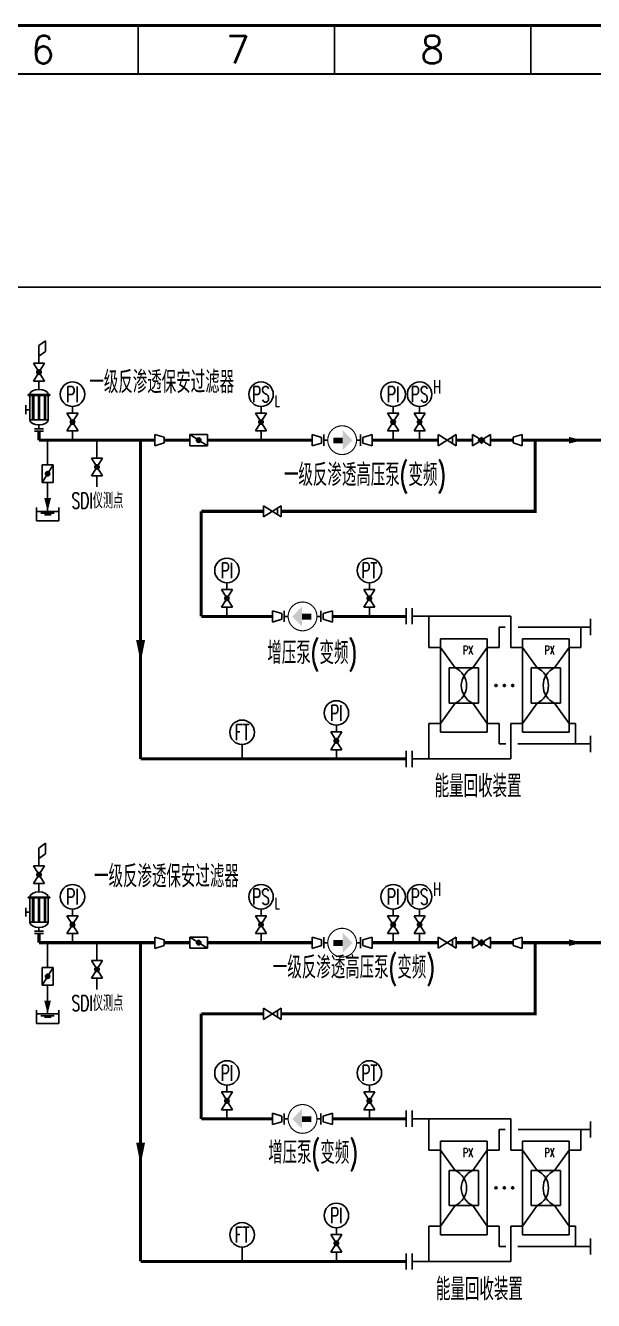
# Model space of a CAD drawing. Header units: millimetres. Extents: x 5704 to 6431, y 16369 to 16874.
# Drawn here: x 5954.3 to 6081.8, y 16587.8 to 16874.2 of the extents above; entities that cross this region are included whole.
import ezdxf
from ezdxf.enums import TextEntityAlignment as Align

# ---------------------------------------------------------------- set-up
doc = ezdxf.new("R2010")
doc.units = ezdxf.units.MM
for name, color, linetype in [('1', 1, 'Continuous'), ('NOTE', 40, 'Continuous'), ('修改', 7, 'Continuous'), ('手动蝶阀', 7, 'Continuous'), ('明细栏', 7, 'Continuous'), ('生产水', 1, 'Continuous')]:
    doc.layers.add(name, color=color, linetype=linetype)
doc.styles.add('HZ', font='geditxt.shx', dxfattribs={"width": 0.7, "bigfont": 'hztxt1.shx'})
doc.styles.add('样式 2', font='txt.shx', dxfattribs={"height": 2})

# ---------------------------------------------------------------- blocks, each defined once
blk = doc.blocks.new('DWG_HA_13')
at = {"layer": 'NOTE'}
blk.add_hatch(color=256, dxfattribs=at).paths.add_polyline_path([(188.43357, 24.03018), (188.43345, 24.03039), (188.43357, 24.0306), (188.43382, 24.0306), (188.43394, 24.03039), (188.43382, 24.03018)], flags=16)
blk = doc.blocks.new('DWG_HA_12')
at = {"layer": 'NOTE'}
blk.add_hatch(color=256, dxfattribs=at).paths.add_polyline_path([(188.4317, 24.03018), (188.43157, 24.03039), (188.4317, 24.0306), (188.43194, 24.0306), (188.43206, 24.03039), (188.43194, 24.03018)], flags=16)
blk = doc.blocks.new('DWG_HA_11')
at = {"layer": 'NOTE'}
blk.add_hatch(color=256, dxfattribs=at).paths.add_polyline_path([(188.42982, 24.03018), (188.4297, 24.03039), (188.42982, 24.0306), (188.43006, 24.0306), (188.43018, 24.03039), (188.43006, 24.03018)], flags=16)
blk = doc.blocks.new('A$C38862A56')
at = {"color": 0}
for p, q in [((0, 0), (4, 2.5)), ((0, 2.5), (0, 0)), ((0, 2.5), (4, 0)), ((3.17, 1.98), (3.17, 0.52)), ((4, 2.5), (4, 0))]:
    blk.add_line(p, q, dxfattribs=at)
blk = doc.blocks.new('A$C17911FE2')
h = blk.add_hatch(color=0)
edge = h.paths.add_edge_path()
edge.add_arc((1.25, 2), 0.5, 0, 360)
at = {"color": 0}
for p, q in [((0, 0), (2.5, 4)), ((0, 4), (0, 0)), ((0, 4), (2.5, 4)), ((2.5, 4), (2.5, 0)), ((0, 0), (2.5, 0))]:
    blk.add_line(p, q, dxfattribs=at)
blk.add_circle((1.25, 2), 0.5, dxfattribs=at)
blk = doc.blocks.new('A$C18D411D0')
at = {"color": 7}
blk.add_line((2.5, 8.61), (2.5, 2.14), dxfattribs=at)
at = {"color": 0}
for p, q in [((0, 3), (0, 0)), ((5, 3), (5, 0)), ((0, 2.14), (5, 2.14)), ((0, 0), (5, 0)), ((1, 1.75), (4, 1.75)), ((1.77, 1.39), (3.27, 1.39))]:
    blk.add_line(p, q, dxfattribs=at)
at = {"color": 7}
blk.add_lwpolyline([(2.5, 5.14, 1.5, 0, 0), (2.5, 2.14, 0, 0, 0)], format="xyseb", dxfattribs=at)
blk = doc.blocks.new('A$C73E33F1F')
at = {"color": 7}
for p, q in [((0, 0), (0, 2.56)), ((2.09, 1.92), (2.09, 0.64))]:
    blk.add_line(p, q, dxfattribs=at)
at = {"color": 0}
for p, q in [((2.09, 1.92), (0, 2.56)), ((2.09, 0.64), (0, 0))]:
    blk.add_line(p, q, dxfattribs=at)
blk = doc.blocks.new('A$C44DA49FD')
at = {"color": 0, "const_width": 0.25}
blk.add_lwpolyline([(7.34, 3.36, 1), (0.88, 3.36, 1), (7.34, 3.36, -1)], format="xyb", dxfattribs=at)
at = {"color": 7}
for points in [[(4.22, 3.96), (2.11, 3.96), (4.22, 2.64), (2.11, 2.64)], [(6.42, 3.3), (4.22, 5.62), (4.22, 1.1)]]:
    blk.add_solid(points, dxfattribs=at)
at = {"layer": '修改', "color": 0}
for p, q in [((0, 4.61), (0, 2.11)), ((0, 3.36), (0.91, 3.36)), ((8.26, 3.36), (7.34, 3.36)), ((8.26, 4.61), (8.26, 2.11))]:
    blk.add_line(p, q, dxfattribs=at)
blk = doc.blocks.new('A$C6BAB1CE6')
at = {"layer": '明细栏', "color": 7, "style": 'HZ', "width": 0.65}
blk.add_text('能量回收装置', height=5, dxfattribs=at).set_placement((-0.36, 0))

msp = doc.modelspace()

# ---------------------------------------------------------------- hatches: boundary and pattern name
h = msp.add_hatch(color=0)
edge = h.paths.add_edge_path()
edge.add_arc((5957.3, 16796.36), 0.5, 0, 360)
h = msp.add_hatch(color=0)
edge = h.paths.add_edge_path()
edge.add_arc((5964.83, 16785.15), 0.5, 0, 360)
h = msp.add_hatch(color=0)
edge = h.paths.add_edge_path()
edge.add_arc((6007.16, 16785.15), 0.5, 0, 360)
h = msp.add_hatch(color=0)
edge = h.paths.add_edge_path()
edge.add_arc((6036.82, 16785.15), 0.5, 0, 360)
h = msp.add_hatch(color=0)
edge = h.paths.add_edge_path()
edge.add_arc((6042.76, 16785.15), 0.5, 0, 360)
h = msp.add_hatch(color=0)
edge = h.paths.add_edge_path()
edge.add_arc((5999.5, 16745.56), 0.5, 0, 360)
h = msp.add_hatch(color=0)
edge = h.paths.add_edge_path()
edge.add_arc((6031.48, 16745.56), 0.5, 0, 360)
h = msp.add_hatch(color=0)
edge = h.paths.add_edge_path()
edge.add_arc((6024.07, 16713.54), 0.5, 0, 360)
h = msp.add_hatch(color=0)
edge = h.paths.add_edge_path()
edge.add_arc((5957.3, 16683.46), 0.5, 0, 360)
h = msp.add_hatch(color=0)
edge = h.paths.add_edge_path()
edge.add_arc((5964.83, 16672.25), 0.5, 0, 360)
h = msp.add_hatch(color=0)
edge = h.paths.add_edge_path()
edge.add_arc((6007.16, 16672.25), 0.5, 0, 360)
h = msp.add_hatch(color=0)
edge = h.paths.add_edge_path()
edge.add_arc((6036.82, 16672.25), 0.5, 0, 360)
h = msp.add_hatch(color=0)
edge = h.paths.add_edge_path()
edge.add_arc((6042.76, 16672.25), 0.5, 0, 360)
h = msp.add_hatch(color=0)
edge = h.paths.add_edge_path()
edge.add_arc((5999.5, 16632.66), 0.5, 0, 360)
h = msp.add_hatch(color=0)
edge = h.paths.add_edge_path()
edge.add_arc((6031.48, 16632.66), 0.5, 0, 360)
h = msp.add_hatch(color=0)
edge = h.paths.add_edge_path()
edge.add_arc((6024.07, 16600.65), 0.5, 0, 360)
at = {"layer": '1'}
h = msp.add_hatch(color=0, dxfattribs=at)
edge = h.paths.add_edge_path()
edge.add_arc((5970.33, 16775.07), 0.5, 0, 360)
h = msp.add_hatch(color=0, dxfattribs=at)
edge = h.paths.add_edge_path()
edge.add_arc((5970.33, 16662.18), 0.5, 0, 360)
at = {"layer": '生产水'}
for points in [[(6056.64, 16781.78), (6055.93, 16781.07), (6056.64, 16780.37), (6057.34, 16781.07)], [(6056.64, 16668.89), (6055.93, 16668.18), (6056.64, 16667.47), (6057.34, 16668.18)]]:
    msp.add_hatch(color=0, dxfattribs=at).paths.add_polyline_path(points)

# ---------------------------------------------------------------- linework, layer by layer
at = {"color": 7, "linetype": 'ByBlock', "lineweight": 50}
msp.add_line((5704.12, 16874.24), (6431.36, 16874.24), dxfattribs=at)
at = {"color": 7, "linetype": 'ByBlock', "lineweight": -3}
for p, q in [((5979.56, 16874.24), (5979.56, 16863.36)), ((6023.65, 16874.24), (6023.65, 16863.36)), ((6067.74, 16874.24), (6067.74, 16863.36))]:
    msp.add_line(p, q, dxfattribs=at)
at = {"color": 7, "linetype": 'ByBlock', "lineweight": 30}
msp.add_line((5715.01, 16863.36), (6420.47, 16863.36), dxfattribs=at)
at = {"color": 0}
for p, q in [((5938.67, 16815.43), (6265.1, 16815.43)), ((5958.8, 16803.4), (5958.8, 16801.03)), ((5956.05, 16798.36), (5958.55, 16794.36)), ((5956.05, 16798.36), (5958.55, 16798.36)), ((5956.05, 16794.36), (5958.55, 16794.36)), ((5957.3, 16792.48), (5957.3, 16794.36)), ((5954.36, 16788.93), (5954.36, 16786.93)), ((5964.83, 16788.65), (5964.83, 16787.15)), ((6007.16, 16788.65), (6007.16, 16787.15)), ((6036.82, 16788.65), (6036.82, 16787.15)), ((6042.76, 16788.65), (6042.76, 16787.15)), ((5954.36, 16787.93), (5955.24, 16787.93)), ((5955.24, 16785.66), (5959.37, 16785.66)), ((5963.58, 16787.15), (5966.08, 16783.15)), ((5963.58, 16787.15), (5966.08, 16787.15)), ((6005.91, 16787.15), (6008.41, 16783.15)), ((6005.91, 16787.15), (6008.41, 16787.15)), ((6035.57, 16787.15), (6038.07, 16783.15)), ((6035.57, 16787.15), (6038.07, 16787.15)), ((6041.51, 16787.15), (6044.01, 16783.15)), ((6041.51, 16787.15), (6044.01, 16787.15)), ((5956.3, 16783.63), (5958.3, 16783.63)), ((5956.3, 16783.13), (5958.3, 16783.13)), ((5957.3, 16783.63), (5957.3, 16784.51)), ((5963.58, 16783.15), (5966.08, 16783.15)), ((5964.83, 16783.15), (5964.83, 16781.07)), ((6005.91, 16783.15), (6008.41, 16783.15)), ((6007.16, 16783.15), (6007.16, 16781.07)), ((6035.57, 16783.15), (6038.07, 16783.15)), ((6036.82, 16783.15), (6036.82, 16781.07)), ((6041.51, 16783.15), (6044.01, 16783.15)), ((6042.76, 16783.15), (6042.76, 16781.07)), ((6054.64, 16782.32), (6054.64, 16779.82)), ((6058.64, 16782.32), (6058.64, 16779.82)), ((5999.5, 16749.06), (5999.5, 16747.56)), ((6031.48, 16749.06), (6031.48, 16747.56)), ((5998.25, 16747.56), (6000.75, 16743.56)), ((5998.25, 16747.56), (6000.75, 16747.56)), ((6030.23, 16747.56), (6032.73, 16743.56)), ((6030.23, 16747.56), (6032.73, 16747.56)), ((5998.25, 16743.56), (6000.75, 16743.56)), ((5999.5, 16743.56), (5999.5, 16741.49)), ((6030.23, 16743.56), (6032.73, 16743.56)), ((6031.48, 16743.56), (6031.48, 16741.49)), ((6039.77, 16739.72), (6039.77, 16743.36)), ((6041.09, 16739.72), (6041.09, 16743.36)), ((6063.22, 16741.54), (6041.09, 16741.54)), ((6044.83, 16741.54), (6044.83, 16734.49)), ((6063.22, 16741.54), (6063.22, 16734.49)), ((6081.14, 16737.27), (6081.14, 16740.91)), ((6062, 16739.09), (6060.59, 16739.09)), ((6060.59, 16734.49), (6060.59, 16739.09)), ((6081.14, 16739.09), (6064.86, 16739.09)), ((6078.97, 16734.49), (6078.97, 16739.09)), ((6078.97, 16734.49), (6078.97, 16739.09)), ((6044.83, 16734.49), (6047.46, 16734.49)), ((6047.46, 16736.46), (6047.46, 16715.46)), ((6057.96, 16736.46), (6047.46, 16736.46)), ((6050.74, 16729.9), (6047.46, 16734.49)), ((6054.68, 16729.9), (6057.96, 16734.49)), ((6057.96, 16715.46), (6057.96, 16736.46)), ((6060.59, 16734.49), (6057.96, 16734.49)), ((6063.22, 16734.49), (6065.84, 16734.49)), ((6065.84, 16736.46), (6065.84, 16715.46)), ((6076.34, 16736.46), (6065.84, 16736.46)), ((6069.12, 16729.9), (6065.84, 16734.49)), ((6073.06, 16729.9), (6076.34, 16734.49)), ((6076.34, 16715.46), (6076.34, 16736.46)), ((6078.97, 16734.49), (6076.34, 16734.49)), ((6078.97, 16734.49), (6076.34, 16734.49)), ((6049.43, 16729.9), (6049.43, 16722.02)), ((6055.99, 16729.9), (6049.43, 16729.9)), ((6055.99, 16722.02), (6055.99, 16729.9)), ((6067.81, 16729.9), (6067.81, 16722.02)), ((6074.37, 16729.9), (6067.81, 16729.9)), ((6074.37, 16722.02), (6074.37, 16729.9)), ((6059.79, 16726.2), (6059.67, 16725.99)), ((6059.67, 16725.99), (6059.79, 16725.77)), ((6060.03, 16726.2), (6059.79, 16726.2)), ((6059.79, 16725.77), (6060.03, 16725.77)), ((6060.15, 16725.99), (6060.03, 16726.2)), ((6060.03, 16725.77), (6060.15, 16725.99)), ((6061.66, 16726.2), (6061.54, 16725.99)), ((6061.54, 16725.99), (6061.66, 16725.77)), ((6061.91, 16726.2), (6061.66, 16726.2)), ((6061.66, 16725.77), (6061.91, 16725.77)), ((6062.03, 16725.99), (6061.91, 16726.2)), ((6061.91, 16725.77), (6062.03, 16725.99)), ((6063.54, 16726.2), (6063.42, 16725.99)), ((6063.42, 16725.99), (6063.54, 16725.77)), ((6063.78, 16726.2), (6063.54, 16726.2)), ((6063.54, 16725.77), (6063.78, 16725.77)), ((6063.91, 16725.99), (6063.78, 16726.2)), ((6063.78, 16725.77), (6063.91, 16725.99)), ((6050.74, 16722.02), (6047.46, 16717.43)), ((6049.43, 16722.02), (6055.99, 16722.02)), ((6054.68, 16722.02), (6057.96, 16717.43)), ((6069.12, 16722.02), (6065.84, 16717.43)), ((6067.81, 16722.02), (6074.37, 16722.02)), ((6073.06, 16722.02), (6076.34, 16717.43)), ((6024.07, 16717.04), (6024.07, 16715.54)), ((6044.83, 16717.43), (6044.83, 16709.47)), ((6044.83, 16717.43), (6047.46, 16717.43)), ((6060.59, 16717.43), (6057.96, 16717.43)), ((6060.59, 16712.83), (6060.59, 16717.43)), ((6063.22, 16717.43), (6063.22, 16709.47)), ((6063.22, 16717.43), (6065.84, 16717.43)), ((6077.77, 16717.43), (6076.34, 16717.43)), ((6077.77, 16717.43), (6076.34, 16717.43)), ((6077.77, 16712.83), (6077.77, 16717.43)), ((6077.77, 16712.83), (6077.77, 16717.43)), ((6022.82, 16715.54), (6025.32, 16711.54)), ((6022.82, 16715.54), (6025.32, 16715.54)), ((6047.46, 16715.46), (6057.96, 16715.46)), ((6065.84, 16715.46), (6076.34, 16715.46)), ((6081.14, 16711.01), (6081.14, 16714.65)), ((6002.91, 16712.7), (6002.91, 16709.47)), ((6022.82, 16711.54), (6025.32, 16711.54)), ((6024.07, 16711.54), (6024.07, 16709.47)), ((6039.77, 16707.65), (6039.77, 16711.29)), ((6041.09, 16707.65), (6041.09, 16711.29)), ((6062.08, 16712.83), (6060.59, 16712.83)), ((6081.14, 16712.83), (6064.78, 16712.83)), ((6063.22, 16709.47), (6041.09, 16709.47)), ((5958.8, 16690.51), (5958.8, 16688.13)), ((5956.05, 16685.46), (5958.55, 16681.46)), ((5956.05, 16685.46), (5958.55, 16685.46)), ((5956.05, 16681.46), (5958.55, 16681.46)), ((5957.3, 16679.59), (5957.3, 16681.46)), ((5954.36, 16676.04), (5954.36, 16674.04)), ((5954.36, 16675.04), (5955.24, 16675.04)), ((5963.58, 16674.25), (5966.08, 16670.25)), ((5963.58, 16674.25), (5966.08, 16674.25)), ((5964.83, 16675.75), (5964.83, 16674.25)), ((6005.91, 16674.25), (6008.41, 16670.25)), ((6005.91, 16674.25), (6008.41, 16674.25)), ((6007.16, 16675.75), (6007.16, 16674.25)), ((6035.57, 16674.25), (6038.07, 16670.25)), ((6035.57, 16674.25), (6038.07, 16674.25)), ((6036.82, 16675.75), (6036.82, 16674.25)), ((6041.51, 16674.25), (6044.01, 16670.25)), ((6041.51, 16674.25), (6044.01, 16674.25)), ((6042.76, 16675.75), (6042.76, 16674.25)), ((5955.24, 16672.77), (5959.37, 16672.77)), ((5957.3, 16670.74), (5957.3, 16671.62)), ((5956.3, 16670.74), (5958.3, 16670.74)), ((5956.3, 16670.24), (5958.3, 16670.24)), ((5963.58, 16670.25), (5966.08, 16670.25)), ((5964.83, 16670.25), (5964.83, 16668.18)), ((6005.91, 16670.25), (6008.41, 16670.25)), ((6007.16, 16670.25), (6007.16, 16668.18)), ((6035.57, 16670.25), (6038.07, 16670.25)), ((6036.82, 16670.25), (6036.82, 16668.18)), ((6041.51, 16670.25), (6044.01, 16670.25)), ((6042.76, 16670.25), (6042.76, 16668.18)), ((6054.64, 16669.43), (6054.64, 16666.93)), ((6058.64, 16669.43), (6058.64, 16666.93)), ((5998.25, 16634.66), (6000.75, 16630.66)), ((5998.25, 16634.66), (6000.75, 16634.66)), ((5999.5, 16636.16), (5999.5, 16634.66)), ((6030.23, 16634.66), (6032.73, 16630.66)), ((6030.23, 16634.66), (6032.73, 16634.66)), ((6031.48, 16636.16), (6031.48, 16634.66)), ((5998.25, 16630.66), (6000.75, 16630.66)), ((5999.5, 16630.66), (5999.5, 16628.59)), ((6030.23, 16630.66), (6032.73, 16630.66)), ((6031.48, 16630.66), (6031.48, 16628.59)), ((6039.77, 16626.83), (6039.77, 16630.46)), ((6041.09, 16626.83), (6041.09, 16630.46)), ((6063.22, 16628.64), (6041.09, 16628.64)), ((6044.83, 16628.64), (6044.83, 16621.6)), ((6063.22, 16628.64), (6063.22, 16621.6)), ((6062, 16626.19), (6060.59, 16626.19)), ((6060.59, 16621.6), (6060.59, 16626.19)), ((6081.14, 16626.19), (6064.86, 16626.19)), ((6078.97, 16621.6), (6078.97, 16626.19)), ((6078.97, 16621.6), (6078.97, 16626.19)), ((6081.14, 16624.38), (6081.14, 16628.01)), ((6047.46, 16623.57), (6047.46, 16602.56)), ((6057.96, 16623.57), (6047.46, 16623.57)), ((6057.96, 16602.56), (6057.96, 16623.57)), ((6065.84, 16623.57), (6065.84, 16602.56)), ((6076.34, 16623.57), (6065.84, 16623.57)), ((6076.34, 16602.56), (6076.34, 16623.57)), ((6044.83, 16621.6), (6047.46, 16621.6)), ((6050.74, 16617), (6047.46, 16621.6)), ((6054.68, 16617), (6057.96, 16621.6)), ((6060.59, 16621.6), (6057.96, 16621.6)), ((6063.22, 16621.6), (6065.84, 16621.6)), ((6069.12, 16617), (6065.84, 16621.6)), ((6073.06, 16617), (6076.34, 16621.6)), ((6078.97, 16621.6), (6076.34, 16621.6)), ((6078.97, 16621.6), (6076.34, 16621.6)), ((6049.43, 16617), (6049.43, 16609.13)), ((6055.99, 16617), (6049.43, 16617)), ((6055.99, 16609.13), (6055.99, 16617)), ((6067.81, 16617), (6067.81, 16609.13)), ((6074.37, 16617), (6067.81, 16617)), ((6074.37, 16609.13), (6074.37, 16617)), ((6059.79, 16613.3), (6059.67, 16613.09)), ((6059.67, 16613.09), (6059.79, 16612.88)), ((6060.03, 16613.3), (6059.79, 16613.3)), ((6059.79, 16612.88), (6060.03, 16612.88)), ((6060.15, 16613.09), (6060.03, 16613.3)), ((6060.03, 16612.88), (6060.15, 16613.09)), ((6061.66, 16613.3), (6061.54, 16613.09)), ((6061.54, 16613.09), (6061.66, 16612.88)), ((6061.91, 16613.3), (6061.66, 16613.3)), ((6061.66, 16612.88), (6061.91, 16612.88)), ((6062.03, 16613.09), (6061.91, 16613.3)), ((6061.91, 16612.88), (6062.03, 16613.09)), ((6063.54, 16613.3), (6063.42, 16613.09)), ((6063.42, 16613.09), (6063.54, 16612.88)), ((6063.78, 16613.3), (6063.54, 16613.3)), ((6063.54, 16612.88), (6063.78, 16612.88)), ((6063.91, 16613.09), (6063.78, 16613.3)), ((6063.78, 16612.88), (6063.91, 16613.09)), ((6050.74, 16609.13), (6047.46, 16604.53)), ((6049.43, 16609.13), (6055.99, 16609.13)), ((6054.68, 16609.13), (6057.96, 16604.53)), ((6069.12, 16609.13), (6065.84, 16604.53)), ((6067.81, 16609.13), (6074.37, 16609.13)), ((6073.06, 16609.13), (6076.34, 16604.53)), ((6022.82, 16602.65), (6025.32, 16598.65)), ((6022.82, 16602.65), (6025.32, 16602.65)), ((6024.07, 16604.15), (6024.07, 16602.65)), ((6044.83, 16604.53), (6044.83, 16596.57)), ((6044.83, 16604.53), (6047.46, 16604.53)), ((6047.46, 16602.56), (6057.96, 16602.56)), ((6060.59, 16604.53), (6057.96, 16604.53)), ((6060.59, 16599.94), (6060.59, 16604.53)), ((6063.22, 16604.53), (6063.22, 16596.57)), ((6063.22, 16604.53), (6065.84, 16604.53)), ((6065.84, 16602.56), (6076.34, 16602.56)), ((6077.77, 16604.53), (6076.34, 16604.53)), ((6077.77, 16604.53), (6076.34, 16604.53)), ((6077.77, 16599.94), (6077.77, 16604.53)), ((6077.77, 16599.94), (6077.77, 16604.53)), ((6002.91, 16599.8), (6002.91, 16596.57)), ((6062.08, 16599.94), (6060.59, 16599.94)), ((6081.14, 16599.94), (6064.78, 16599.94)), ((6081.14, 16598.12), (6081.14, 16601.75)), ((6022.82, 16598.65), (6025.32, 16598.65)), ((6024.07, 16598.65), (6024.07, 16596.57)), ((6039.77, 16594.76), (6039.77, 16598.39)), ((6041.09, 16594.76), (6041.09, 16598.39)), ((6063.22, 16596.57), (6041.09, 16596.57))]:
    msp.add_line(p, q, dxfattribs=at)
at = {"color": 7}
for p, q in [((5958.8, 16803.4), (5957.3, 16802.34)), ((5957.3, 16802.34), (5957.3, 16798.36)), ((5958.8, 16801.03), (5957.3, 16799.97)), ((5959.24, 16781.07), (5959.24, 16775.54)), ((5958.8, 16690.51), (5957.3, 16689.45)), ((5957.3, 16689.45), (5957.3, 16685.46)), ((5958.8, 16688.13), (5957.3, 16687.08)), ((6063.74, 16668.86), (6063.74, 16667.58)), ((6065.82, 16666.9), (6065.82, 16669.46)), ((5959.24, 16668.18), (5959.24, 16662.64))]:
    msp.add_line(p, q, dxfattribs=at)
at = {"color": 0, "linetype": 'Continuous'}
for p, q in [((5954.87, 16791.33), (5954.87, 16791.13)), ((5954.87, 16791.33), (5959.75, 16791.33)), ((5954.87, 16791.13), (5959.75, 16791.13)), ((5955.24, 16785.66), (5955.24, 16791.13)), ((5955.87, 16791.13), (5955.87, 16785.66)), ((5956.12, 16791.13), (5956.12, 16785.66)), ((5957.17, 16791.13), (5957.17, 16785.66)), ((5957.42, 16791.13), (5957.42, 16785.66)), ((5958.54, 16791.13), (5958.54, 16785.66)), ((5958.78, 16791.13), (5958.78, 16785.66)), ((5959.37, 16785.66), (5959.37, 16791.13)), ((5959.75, 16791.33), (5959.75, 16791.13)), ((5954.87, 16678.44), (5954.87, 16678.24)), ((5954.87, 16678.44), (5959.75, 16678.44)), ((5954.87, 16678.24), (5959.75, 16678.24)), ((5955.24, 16672.77), (5955.24, 16678.24)), ((5955.87, 16678.24), (5955.87, 16672.77)), ((5956.12, 16678.24), (5956.12, 16672.77)), ((5957.17, 16678.24), (5957.17, 16672.77)), ((5957.42, 16678.24), (5957.42, 16672.77)), ((5958.54, 16678.24), (5958.54, 16672.77)), ((5958.78, 16678.24), (5958.78, 16672.77)), ((5959.37, 16672.77), (5959.37, 16678.24)), ((5959.75, 16678.44), (5959.75, 16678.24)), ((6063.74, 16668.86), (6065.82, 16669.46))]:
    msp.add_line(p, q, dxfattribs=at)
at = {"color": 3, "linetype": 'Continuous'}
for p, q in [((5983.32, 16779.79), (5983.32, 16782.35)), ((5985.41, 16781.75), (5983.32, 16782.35)), ((5985.41, 16780.47), (5983.32, 16779.79)), ((5985.41, 16781.75), (5985.41, 16780.47)), ((6063.74, 16781.75), (6065.82, 16782.35)), ((6063.74, 16781.75), (6063.74, 16780.47)), ((6063.74, 16780.47), (6065.82, 16779.79)), ((6065.82, 16779.79), (6065.82, 16782.35)), ((5983.32, 16666.9), (5983.32, 16669.46)), ((5985.41, 16668.86), (5983.32, 16669.46)), ((5985.41, 16668.86), (5985.41, 16667.58)), ((5985.41, 16667.58), (5983.32, 16666.9))]:
    msp.add_line(p, q, dxfattribs=at)
at = {"color": 7, "linetype": 'Continuous'}
msp.add_line((6063.74, 16667.58), (6065.82, 16666.9), dxfattribs=at)
at = {"color": 3, "linetype": 'Continuous', "const_width": 0.7}
for points in [[(5957.3, 16781.07), (5957.3, 16783.13)], [(5957.3, 16781.07), (5983.32, 16781.07)], [(5980.12, 16709.47), (5980.12, 16781.07)], [(5985.41, 16781.07), (5991.16, 16781.07)], [(5995.16, 16781.07), (6018.67, 16781.07)], [(6011.69, 16765.1), (6068.69, 16765.1), (6068.69, 16781.07)], [(6032.11, 16781.07), (6046.95, 16781.07)], [(6050.95, 16781.07), (6054.64, 16781.07)], [(6058.64, 16781.07), (6063.74, 16781.07)], [(6065.82, 16781.07), (6119.66, 16781.07)], [(5993.73, 16765.1), (6007.69, 16765.1)], [(5993.73, 16741.49), (5993.73, 16765.1)], [(5993.73, 16741.49), (6009.75, 16741.49)], [(6023.18, 16741.49), (6039.77, 16741.49)], [(5980.12, 16709.47), (6039.77, 16709.47)], [(5957.3, 16668.18), (5957.3, 16670.24)], [(5957.3, 16668.18), (5983.32, 16668.18)], [(5980.12, 16596.57), (5980.12, 16668.18)], [(5985.41, 16668.18), (5991.16, 16668.18)], [(5995.16, 16668.18), (6018.67, 16668.18)], [(6011.69, 16652.21), (6068.69, 16652.21), (6068.69, 16668.18)], [(6032.11, 16668.18), (6046.95, 16668.18)], [(6050.95, 16668.18), (6054.64, 16668.18)], [(6058.64, 16668.18), (6063.74, 16668.18)], [(6065.82, 16668.18), (6119.66, 16668.18)], [(5993.73, 16652.21), (6007.69, 16652.21)], [(5993.73, 16628.59), (5993.73, 16652.21)], [(5993.73, 16628.59), (6009.75, 16628.59)], [(6023.18, 16628.59), (6039.77, 16628.59)], [(5980.12, 16596.57), (6039.77, 16596.57)]]:
    msp.add_lwpolyline(points, dxfattribs=at)
at = {"color": 0}
for centre, radius in [((5957.3, 16796.36), 0.5), ((5964.83, 16791.4), 2.75), ((6007.16, 16791.4), 2.75), ((6036.82, 16791.4), 2.75), ((6042.76, 16791.4), 2.75), ((5964.83, 16785.15), 0.5), ((6007.16, 16785.15), 0.5), ((6036.82, 16785.15), 0.5), ((6042.76, 16785.15), 0.5), ((5999.5, 16751.81), 2.75), ((6031.48, 16751.81), 2.75), ((5999.5, 16745.56), 0.5), ((6031.48, 16745.56), 0.5), ((6024.07, 16719.79), 2.75), ((6002.91, 16715.45), 2.75), ((6024.07, 16713.54), 0.5), ((5957.3, 16683.46), 0.5), ((5964.83, 16678.5), 2.75), ((6007.16, 16678.5), 2.75), ((6036.82, 16678.5), 2.75), ((6042.76, 16678.5), 2.75), ((5964.83, 16672.25), 0.5), ((6007.16, 16672.25), 0.5), ((6036.82, 16672.25), 0.5), ((6042.76, 16672.25), 0.5), ((5999.5, 16638.91), 2.75), ((6031.48, 16638.91), 2.75), ((5999.5, 16632.66), 0.5), ((6031.48, 16632.66), 0.5), ((6024.07, 16606.9), 2.75), ((6002.91, 16602.55), 2.75), ((6024.07, 16600.65), 0.5)]:
    msp.add_circle(centre, radius, dxfattribs=at)
for centre, start, end in [((6049.02, 16725.96), 293.6389, 66.3611), ((6056.41, 16725.96), 113.6389, 246.3611), ((6067.4, 16725.96), 293.6389, 66.3611), ((6074.79, 16725.96), 113.6389, 246.3611), ((6049.02, 16613.07), 293.6389, 66.3611), ((6056.41, 16613.07), 113.6389, 246.3611), ((6067.4, 16613.07), 293.6389, 66.3611), ((6074.79, 16613.07), 113.6389, 246.3611)]:
    msp.add_arc(centre, 4.3, start, end, dxfattribs=at)
at = {"color": 0, "linetype": 'Continuous'}
for centre in [(5957.3, 16791.33), (5957.3, 16678.44)]:
    msp.add_ellipse(centre, major_axis=(-2.07, 0), ratio=0.556616, start_param=3.141593, end_param=6.283185, dxfattribs=at)
at = {"color": 0, "linetype": 'Continuous', "extrusion": (0, 0, -1)}
for centre in [(5957.3, 16785.66), (5957.3, 16672.77)]:
    msp.add_ellipse(centre, major_axis=(-2.07, 0), ratio=0.556616, start_param=3.141593, end_param=6.283185, dxfattribs=at)
at = {"layer": '1', "color": 0}
for p, q in [((5958.55, 16798.36), (5956.05, 16794.36)), ((5966.08, 16787.15), (5963.58, 16783.15)), ((6008.41, 16787.15), (6005.91, 16783.15)), ((6038.07, 16787.15), (6035.57, 16783.15)), ((6044.01, 16787.15), (6041.51, 16783.15)), ((5970.33, 16781.07), (5970.33, 16777.07)), ((6056.2, 16781.35), (6054.64, 16782.32)), ((6056.2, 16780.8), (6054.64, 16779.82)), ((6058.64, 16782.32), (6057.07, 16781.35)), ((6058.64, 16779.82), (6057.07, 16780.8)), ((5969.08, 16777.07), (5971.58, 16773.07)), ((5969.08, 16777.07), (5971.58, 16777.07)), ((5971.58, 16777.07), (5969.08, 16773.07)), ((5969.08, 16773.07), (5971.58, 16773.07)), ((5970.33, 16773.07), (5970.33, 16770.57)), ((6000.75, 16747.56), (5998.25, 16743.56)), ((6032.73, 16747.56), (6030.23, 16743.56)), ((6025.32, 16715.54), (6022.82, 16711.54)), ((5958.55, 16685.46), (5956.05, 16681.46)), ((5966.08, 16674.25), (5963.58, 16670.25)), ((6008.41, 16674.25), (6005.91, 16670.25)), ((6038.07, 16674.25), (6035.57, 16670.25)), ((6044.01, 16674.25), (6041.51, 16670.25)), ((6056.2, 16668.45), (6054.64, 16669.43)), ((6058.64, 16669.43), (6057.07, 16668.45)), ((5970.33, 16668.18), (5970.33, 16664.18)), ((6056.2, 16667.91), (6054.64, 16666.93)), ((6058.64, 16666.93), (6057.07, 16667.91)), ((5969.08, 16664.18), (5971.58, 16660.18)), ((5969.08, 16664.18), (5971.58, 16664.18)), ((5971.58, 16664.18), (5969.08, 16660.18)), ((5969.08, 16660.18), (5971.58, 16660.18)), ((5970.33, 16660.18), (5970.33, 16657.68)), ((6000.75, 16634.66), (5998.25, 16630.66)), ((6032.73, 16634.66), (6030.23, 16630.66)), ((6025.32, 16602.65), (6022.82, 16598.65))]:
    msp.add_line(p, q, dxfattribs=at)
for points in [[(6056.64, 16781.78), (6057.34, 16781.07), (6056.64, 16780.37), (6055.93, 16781.07)], [(6056.64, 16668.89), (6057.34, 16668.18), (6056.64, 16667.47), (6055.93, 16668.18)]]:
    msp.add_lwpolyline(points, close=True, dxfattribs=at)
at = {"layer": '1'}
for points in [[(6076.29, 16781.07, 1.5, 0, 0), (6079.29, 16781.07, 0, 0, 0)], [(6076.29, 16668.18, 1.5, 0, 0), (6079.29, 16668.18, 0, 0, 0)]]:
    msp.add_lwpolyline(points, format="xyseb", dxfattribs=at)
at = {"layer": '1', "color": 3}
for points in [[(5980.12, 16731.17, 0, 2, 0), (5980.12, 16736.17, 2, 2, 0)], [(5980.12, 16618.28, 0, 2, 0), (5980.12, 16623.28, 2, 2, 0)]]:
    msp.add_lwpolyline(points, format="xyseb", dxfattribs=at)
at = {"layer": '1', "color": 0}
for centre in [(5970.33, 16775.07), (5970.33, 16662.18)]:
    msp.add_circle(centre, 0.5, dxfattribs=at)

# ---------------------------------------------------------------- block references
at = {"color": 0}
for name, p in [('A$C44DA49FD', (6021.26, 16777.72)), ('A$C73E33F1F', (6018.67, 16779.79)), ('A$C38862A56', (6046.95, 16779.82)), ('A$C17911FE2', (5957.99, 16771.54)), ('A$C18D411D0', (5956.74, 16762.93)), ('A$C38862A56', (6007.69, 16763.85)), ('A$C73E33F1F', (6009.75, 16740.21)), ('A$C44DA49FD', (6021.26, 16664.82)), ('A$C73E33F1F', (6018.67, 16666.9)), ('A$C38862A56', (6046.95, 16666.93)), ('A$C17911FE2', (5957.99, 16658.64)), ('A$C18D411D0', (5956.74, 16650.03)), ('A$C38862A56', (6007.69, 16650.96)), ('A$C73E33F1F', (6009.75, 16627.31))]:
    msp.add_blockref(name, p, dxfattribs=at)
at = {"color": 0, "rotation": 270}
for p in [(5991.16, 16782.32), (5991.16, 16669.43)]:
    msp.add_blockref('A$C17911FE2', p, dxfattribs=at)
at = {"color": 0, "xscale": -1}
for name, p in [('A$C73E33F1F', (6032.11, 16779.79)), ('A$C44DA49FD', (6020.59, 16738.13)), ('A$C73E33F1F', (6023.18, 16740.21)), ('A$C73E33F1F', (6032.11, 16666.9)), ('A$C44DA49FD', (6020.59, 16625.23)), ('A$C73E33F1F', (6023.18, 16627.31))]:
    msp.add_blockref(name, p, dxfattribs=at)
at = {"color": 0, "xscale": 1000, "yscale": 1000, "zscale": 1000}
for name, p in [('DWG_HA_11', (-182370.03, -7304.4)), ('DWG_HA_12', (-182370.03, -7304.4)), ('DWG_HA_13', (-182370.03, -7304.4)), ('DWG_HA_11', (-182370.03, -7417.3)), ('DWG_HA_12', (-182370.03, -7417.3)), ('DWG_HA_13', (-182370.03, -7417.3))]:
    msp.add_blockref(name, p, dxfattribs=at)
at = {"layer": '生产水'}
msp.add_blockref('A$C6BAB1CE6', (6046.8, 16587.83), dxfattribs=at)

# ---------------------------------------------------------------- texts
at = {"color": 7, "linetype": 'ByBlock', "lineweight": -3, "style": '样式 2'}
for s, p in [('6', (5955.49, 16865.67)), ('7', (5999.29, 16865.67)), ('8', (6042.91, 16865.67))]:
    msp.add_text(s, height=6.25, dxfattribs=at).set_placement(p)
at = {"color": 7, "style": 'HZ', "width": 0.65}
for s, height, p in [('H', 3, (6045.75, 16791.59)), ('L', 2.5, (6010.19, 16788.65)), ('H', 3, (6045.75, 16678.7)), ('L', 2.5, (6010.19, 16675.76))]:
    msp.add_text(s, height=height, dxfattribs=at).set_placement(p)
for s, p in [('PI', (5964.83, 16791.4)), ('PS', (6007.16, 16791.4)), ('PI', (6036.82, 16791.4)), ('PS', (6042.76, 16791.4)), ('PI', (5999.5, 16751.81)), ('PT', (6031.48, 16751.81)), ('PI', (6024.07, 16719.79)), ('FT', (6002.91, 16715.45)), ('PI', (5964.83, 16678.5)), ('PS', (6007.16, 16678.5)), ('PI', (6036.82, 16678.5)), ('PS', (6042.76, 16678.5)), ('PI', (5999.5, 16638.91)), ('PT', (6031.48, 16638.91)), ('PI', (6024.07, 16606.9)), ('FT', (6002.91, 16602.55))]:
    msp.add_text(s, height=3.5, dxfattribs=at).set_placement(p, align=Align.MIDDLE_CENTER)
at = {"color": 0, "style": 'HZ', "width": 0.65}
for p in [(6052.49, 16732.9), (6070.79, 16732.9), (6052.49, 16620), (6070.79, 16620)]:
    msp.add_text('PX', height=2, dxfattribs=at).set_placement(p)
at = {"layer": '手动蝶阀', "style": 'HZ', "width": 0.65}
for p in [(5964.61, 16765.74), (5964.61, 16652.85)]:
    msp.add_text('SDI仪测点', height=3.5, dxfattribs=at).set_placement(p)
at = {"layer": '明细栏', "color": 7, "style": 'HZ', "width": 0.65}
for s, p in [('一级反渗透保安过滤器', (5968.62, 16791.63)), ('能量回收装置', (6046.14, 16700.84)), ('一级反渗透保安过滤器', (5969.67, 16680.6))]:
    msp.add_text(s, height=5, dxfattribs=at).set_placement(p)
at = {"layer": '明细栏', "color": 0, "style": 'HZ', "width": 0.65}
for s, p in [('一级反渗透高压泵(变频)', (6012.3, 16770.78)), ('增压泵(变频)', (6008.58, 16730.78)), ('一级反渗透高压泵(变频)', (6009.81, 16660.13)), ('增压泵(变频)', (6008.76, 16618.5))]:
    msp.add_text(s, height=5, dxfattribs=at).set_placement(p)

doc.saveas('drawing.dxf')
